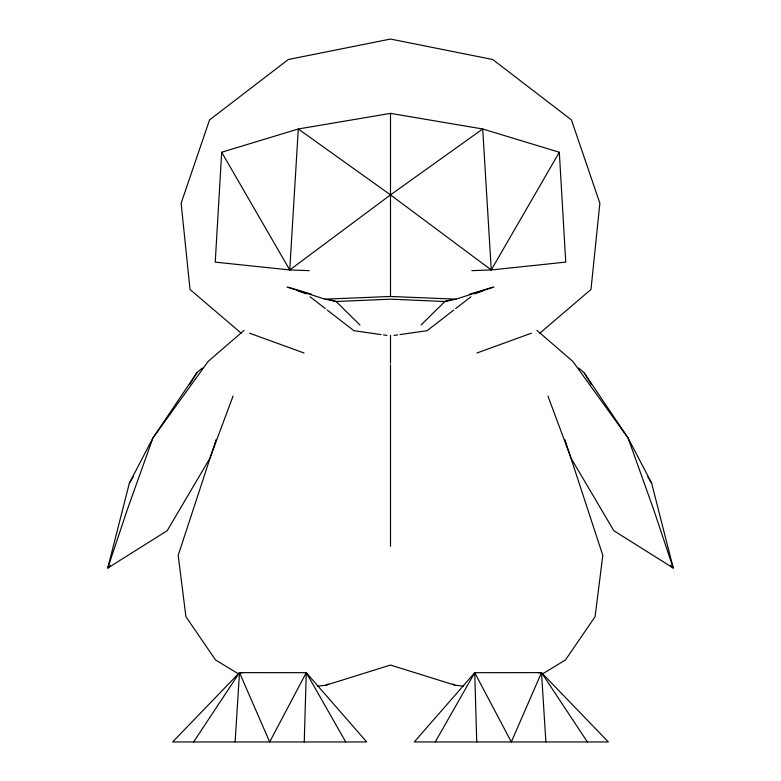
<?xml version="1.0" encoding="UTF-8"?>
<svg xmlns="http://www.w3.org/2000/svg" width="781" height="781" viewBox="0 0 781 781"><rect width="100%" height="100%" fill="white"/><g stroke="black" fill="none" stroke-linecap="round" stroke-linejoin="round"><path stroke-width="1.17" d="M304.258 741.95L306.269 672.675L239.503 672.626L172.65 741.95L366.719 741.95L306.269 672.675L269.689 741.95L239.503 672.626L242.891 672.773M471.841 270.646L491.259 269.953L565.756 262.123L559.313 152.246L482.707 128.982L390.5 113.372L298.293 128.982L221.687 152.246L215.244 262.123L289.741 269.953L309.159 270.646M491.259 269.953L482.707 128.982L390.5 194.899L289.741 269.953L298.293 128.982L390.5 194.899L491.259 269.953L559.313 152.246M235.11 741.95L239.503 672.626L193.62 741.95M202.328 368.017L196.822 372.82L152.939 437.956L129.363 483.117L107.768 568.051L167.163 530.729L209.855 458.33L233.089 396.006M216.152 439.586L178.195 555.359L185.907 616.687L215.566 659.994L238.478 673.876M435.251 741.95L474.731 672.675L541.497 672.626L608.35 741.95L414.281 741.95L474.731 672.675L511.311 741.95L541.497 672.626L538.109 672.773M129.363 483.117L133.18 476.879M189.822 384.272L196.822 372.82M421.047 324.984L444.897 301.515L451.896 299.435M110.404 565.532L107.768 568.051L127.371 509.466L152.939 437.956L208.146 361.427L244.062 330.373M539.798 333.184L590.973 289.487L599.876 203.236L571.438 119.913L492.713 59.512L390.5 39.05L288.287 59.512L209.562 119.913L181.124 203.236L190.027 289.487L241.202 333.184M453.79 310.047L427.139 330.685L399.96 334.58M455.694 308.573L470.933 296.78M542.522 673.876L565.434 659.994L595.093 616.687L602.805 555.359L564.848 439.586M317.721 686.177L326.097 685.152L328.205 684M476.947 353.002L531.373 333.204M474.741 293.832L482.668 291.04M287.047 286.988L325.003 299.162L336.103 301.515L390.5 299.162L444.897 301.515L455.997 299.162L493.953 286.988M326.097 685.152L390.5 665.051L454.903 685.152L463.279 686.177M469.41 294.232L492.752 287.291M394.044 335.43L397.588 334.922M325.003 299.162L390.5 296.468L455.997 299.162M381.04 334.58L353.861 330.685L327.21 310.047M383.412 334.922L386.956 335.43M288.248 287.291L311.59 294.232M329.104 299.435L336.103 301.515L359.953 324.984M298.332 291.04L306.259 293.832M249.627 333.204L304.053 353.002M452.795 684L454.903 685.152M310.067 296.78L325.306 308.573M536.938 330.373L572.854 361.427L628.061 437.956L651.637 483.117L673.232 568.051L613.837 530.729L571.145 458.33L547.911 396.006M578.672 368.017L584.178 372.82L628.061 437.956L653.629 509.466L673.232 568.051L670.596 565.532M587.38 741.95L541.497 672.626L545.89 741.95M584.178 372.82L591.178 384.272M647.82 476.879L651.637 483.117M221.687 152.246L289.741 269.953M306.269 672.675L345.749 741.95M474.731 672.675L476.742 741.95M390.5 113.372L390.5 296.468M390.5 335.381L390.5 363.282M390.5 364.795L390.5 546.241"/></g></svg>
